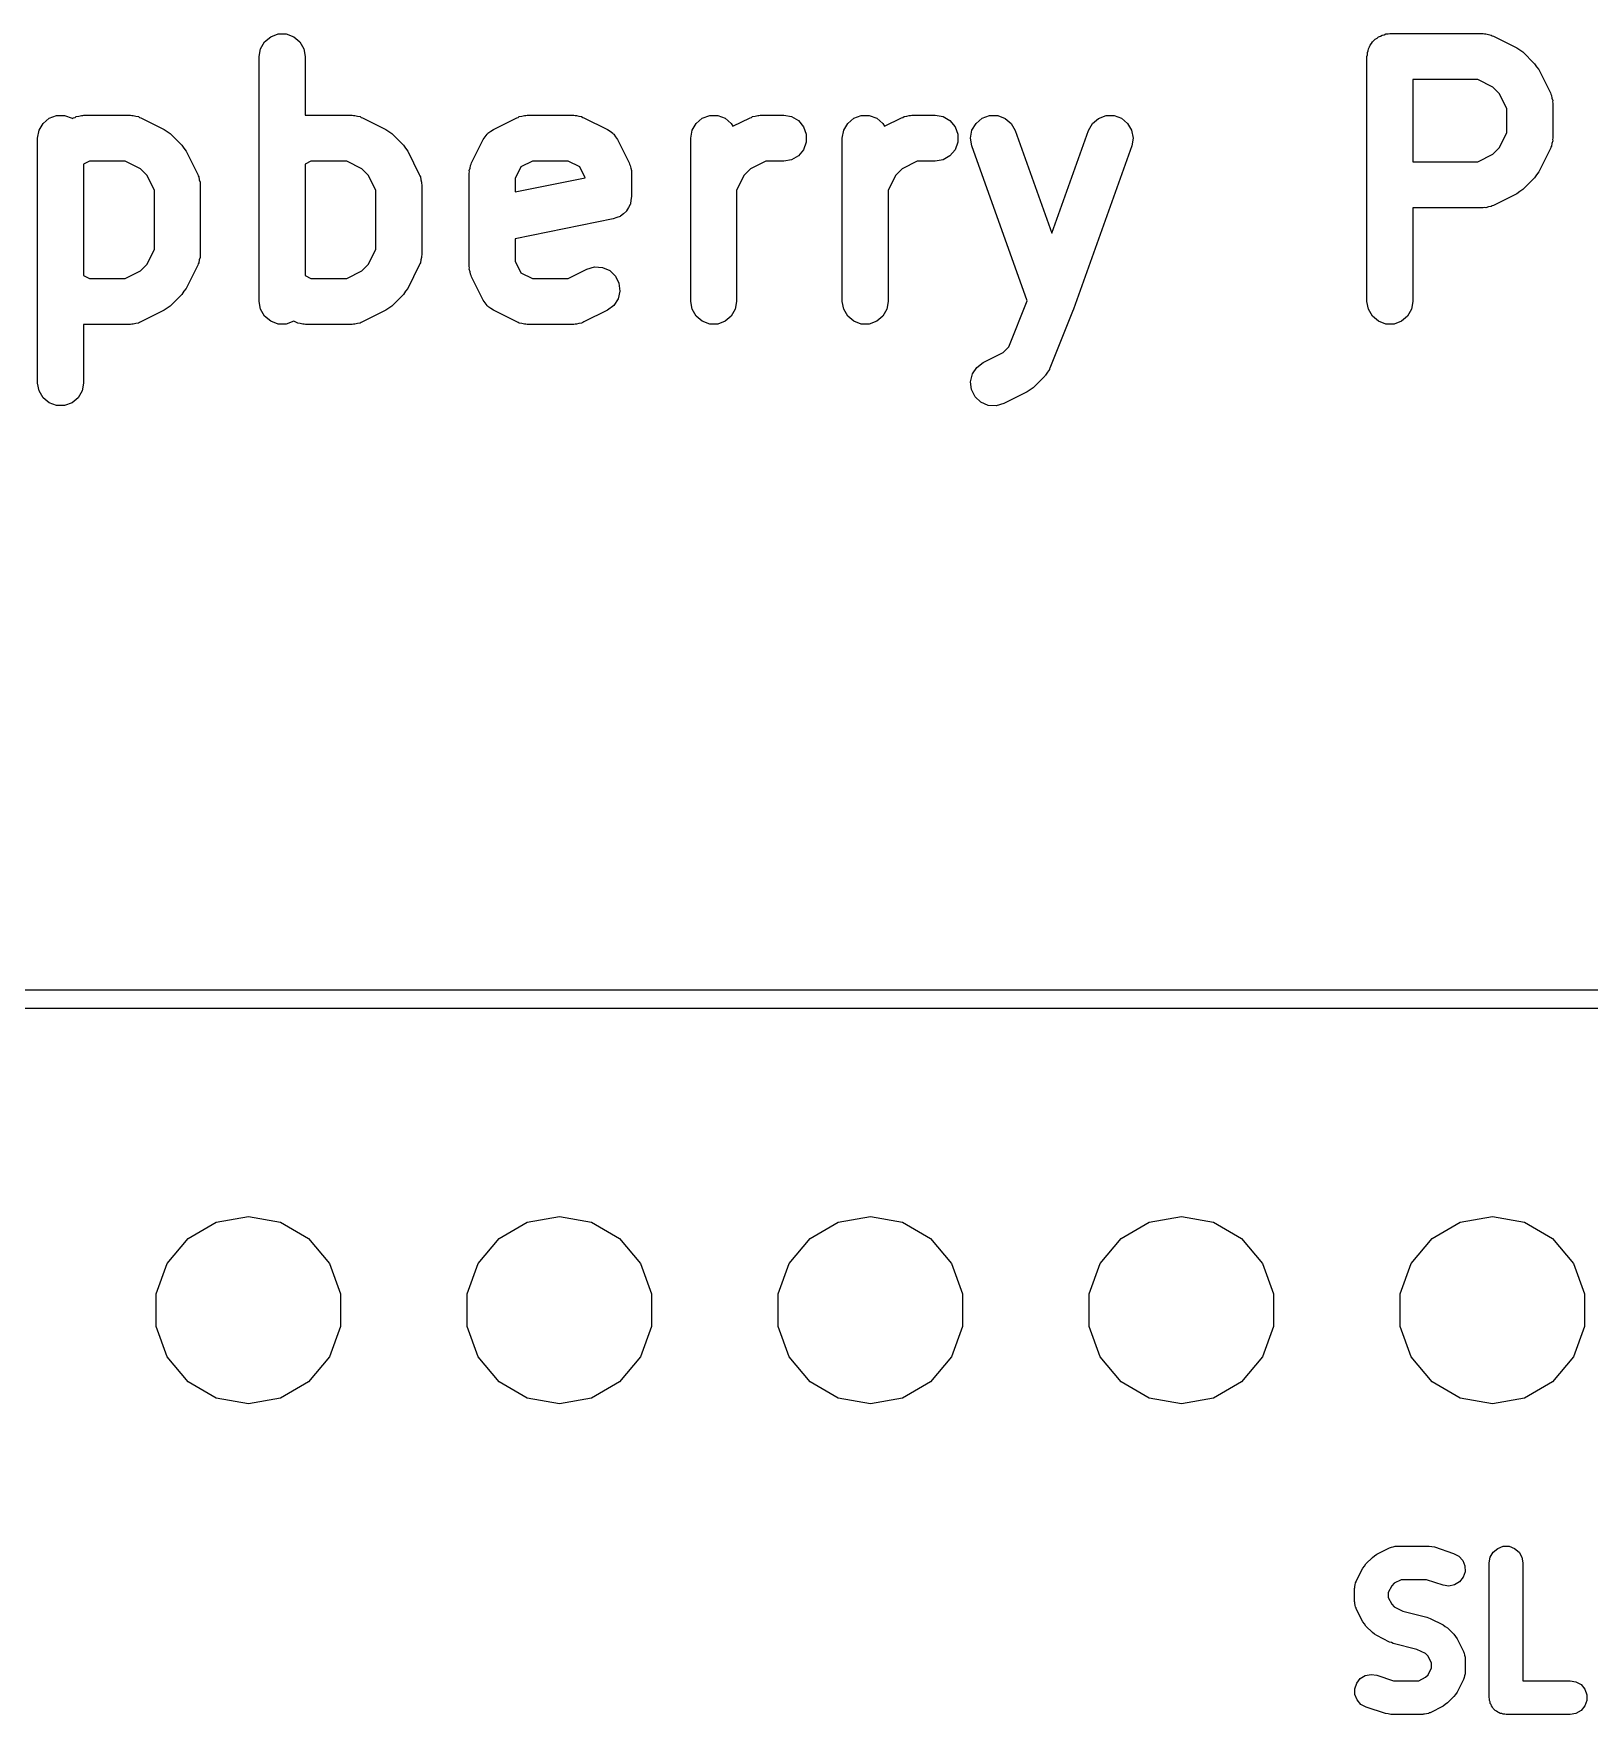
# Model space of a CAD drawing. Extents: x 125.2 to 205.2, y -134.4 to -54.5.
# Drawn here: x 154.82 to 167.52, y -116.33 to -102.6 of the extents above; entities that cross this region are included whole.
import ezdxf

# ---------------------------------------------------------------- set-up
doc = ezdxf.new("R2010")
doc.units = 0
doc.header["$MEASUREMENT"] = 0
doc.layers.add('BLACK', color=7, linetype='CONTINUOUS')

msp = doc.modelspace()

# ---------------------------------------------------------------- linework, layer by layer
at = {"layer": 'Black'}
for p, q in [((156.67, -102.727), (156.703, -102.67)), ((156.703, -102.67), (156.753, -102.628)), ((156.753, -102.628), (156.814, -102.606)), ((156.814, -102.606), (156.879, -102.606)), ((156.879, -102.606), (156.94, -102.628)), ((156.94, -102.628), (156.99, -102.67)), ((156.99, -102.67), (157.023, -102.727)), ((165.732, -102.697), (165.742, -102.684)), ((165.742, -102.684), (165.75, -102.67)), ((165.75, -102.67), (165.763, -102.66)), ((165.763, -102.66), (165.773, -102.647)), ((165.773, -102.647), (165.788, -102.639)), ((165.788, -102.639), (165.8, -102.628)), ((165.8, -102.628), (165.816, -102.623)), ((165.816, -102.623), (165.83, -102.615)), ((165.83, -102.615), (165.846, -102.612)), ((165.846, -102.612), (165.861, -102.606)), ((165.861, -102.606), (165.878, -102.606)), ((165.878, -102.606), (165.894, -102.603)), ((165.894, -102.603), (166.656, -102.603)), ((166.656, -102.603), (166.667, -102.605)), ((166.667, -102.605), (166.677, -102.604)), ((166.677, -102.604), (166.698, -102.611)), ((166.698, -102.611), (166.72, -102.615)), ((166.72, -102.615), (166.729, -102.62)), ((166.729, -102.62), (166.74, -102.623)), ((166.74, -102.623), (166.93, -102.718)), ((156.659, -102.791), (156.67, -102.727)), ((156.659, -104.791), (156.659, -102.791)), ((157.023, -102.727), (157.034, -102.791)), ((157.034, -102.791), (157.034, -103.27)), ((165.706, -102.791), (165.709, -102.775)), ((165.706, -104.791), (165.706, -102.791)), ((165.709, -102.758), (165.715, -102.743)), ((165.709, -102.775), (165.709, -102.758)), ((165.715, -102.743), (165.718, -102.727)), ((165.718, -102.727), (165.726, -102.712)), ((165.726, -102.712), (165.732, -102.697)), ((166.93, -102.718), (166.954, -102.736)), ((166.954, -102.736), (166.979, -102.753)), ((166.979, -102.753), (167.074, -102.849)), ((167.074, -102.849), (167.091, -102.873)), ((167.091, -102.873), (167.109, -102.897)), ((167.109, -102.897), (167.205, -103.088)), ((166.081, -102.978), (166.081, -103.651)), ((166.612, -102.978), (166.081, -102.978)), ((166.735, -103.04), (166.612, -102.978)), ((166.787, -103.092), (166.735, -103.04)), ((166.849, -103.216), (166.787, -103.092)), ((167.205, -103.088), (167.208, -103.098)), ((167.208, -103.098), (167.213, -103.108)), ((166.849, -103.413), (166.849, -103.216)), ((167.213, -103.108), (167.217, -103.129)), ((167.217, -103.129), (167.223, -103.15)), ((167.223, -103.15), (167.222, -103.161)), ((167.222, -103.161), (167.224, -103.172)), ((167.224, -103.172), (167.224, -103.457)), ((154.861, -103.393), (154.893, -103.337)), ((154.893, -103.337), (154.943, -103.295)), ((154.943, -103.295), (155.004, -103.273)), ((155.004, -103.273), (155.069, -103.273)), ((155.069, -103.273), (155.131, -103.295)), ((155.131, -103.296), (155.143, -103.29)), ((155.131, -103.295), (155.131, -103.296)), ((155.143, -103.29), (155.154, -103.287)), ((155.154, -103.287), (155.163, -103.281)), ((155.163, -103.281), (155.185, -103.277)), ((155.185, -103.277), (155.206, -103.271)), ((155.206, -103.271), (155.217, -103.272)), ((155.217, -103.272), (155.227, -103.27)), ((155.227, -103.27), (155.608, -103.27)), ((155.608, -103.27), (155.619, -103.272)), ((155.619, -103.272), (155.63, -103.271)), ((155.63, -103.271), (155.651, -103.277)), ((155.651, -103.277), (155.672, -103.281)), ((155.672, -103.281), (155.682, -103.287)), ((155.682, -103.287), (155.692, -103.29)), ((155.692, -103.29), (155.883, -103.385)), ((157.034, -103.27), (157.037, -103.27)), ((157.037, -103.27), (157.418, -103.27)), ((157.418, -103.27), (157.428, -103.272)), ((157.428, -103.272), (157.439, -103.271)), ((157.439, -103.271), (157.46, -103.277)), ((157.46, -103.277), (157.482, -103.281)), ((157.482, -103.281), (157.491, -103.287)), ((157.491, -103.287), (157.502, -103.29)), ((157.502, -103.29), (157.692, -103.385)), ((158.572, -103.385), (158.762, -103.29)), ((158.762, -103.29), (158.773, -103.287)), ((158.773, -103.287), (158.782, -103.281)), ((158.782, -103.281), (158.804, -103.277)), ((158.804, -103.277), (158.825, -103.271)), ((158.825, -103.271), (158.836, -103.272)), ((158.836, -103.272), (158.846, -103.27)), ((158.846, -103.27), (159.227, -103.27)), ((159.227, -103.27), (159.238, -103.272)), ((159.238, -103.272), (159.249, -103.271)), ((159.249, -103.271), (159.27, -103.277)), ((159.27, -103.277), (159.291, -103.281)), ((159.291, -103.281), (159.301, -103.287)), ((159.301, -103.287), (159.311, -103.29)), ((159.311, -103.29), (159.502, -103.385)), ((160.194, -103.393), (160.227, -103.337)), ((160.227, -103.337), (160.276, -103.295)), ((160.276, -103.295), (160.338, -103.273)), ((160.338, -103.273), (160.403, -103.273)), ((160.403, -103.273), (160.464, -103.295)), ((160.464, -103.295), (160.514, -103.337)), ((160.514, -103.337), (160.527, -103.36)), ((160.527, -103.36), (160.667, -103.29)), ((160.667, -103.29), (160.678, -103.287)), ((160.678, -103.287), (160.687, -103.281)), ((160.687, -103.281), (160.709, -103.277)), ((160.709, -103.277), (160.73, -103.271)), ((160.73, -103.271), (160.74, -103.272)), ((160.74, -103.272), (160.751, -103.27)), ((160.751, -103.27), (160.942, -103.27)), ((160.942, -103.27), (161.006, -103.281)), ((161.006, -103.281), (161.062, -103.314)), ((161.062, -103.314), (161.104, -103.364)), ((161.104, -103.364), (161.126, -103.425)), ((161.432, -103.393), (161.465, -103.337)), ((161.465, -103.337), (161.514, -103.295)), ((161.514, -103.295), (161.576, -103.273)), ((161.576, -103.273), (161.641, -103.273)), ((161.641, -103.273), (161.702, -103.295)), ((161.702, -103.295), (161.752, -103.337)), ((161.752, -103.337), (161.765, -103.36)), ((161.765, -103.36), (161.905, -103.29)), ((161.905, -103.29), (161.916, -103.287)), ((161.916, -103.287), (161.925, -103.281)), ((161.925, -103.281), (161.947, -103.277)), ((161.947, -103.277), (161.968, -103.271)), ((161.968, -103.271), (161.979, -103.272)), ((161.979, -103.272), (161.989, -103.27)), ((161.989, -103.27), (162.18, -103.27)), ((162.18, -103.27), (162.244, -103.281)), ((162.244, -103.281), (162.3, -103.314)), ((162.3, -103.314), (162.342, -103.364)), ((162.342, -103.364), (162.364, -103.425)), ((162.48, -103.392), (162.513, -103.336)), ((162.513, -103.336), (162.563, -103.294)), ((162.563, -103.294), (162.624, -103.273)), ((162.624, -103.273), (162.69, -103.273)), ((162.69, -103.273), (162.751, -103.296)), ((162.751, -103.296), (162.8, -103.338)), ((162.8, -103.338), (162.832, -103.394)), ((163.432, -103.394), (163.464, -103.338)), ((163.464, -103.338), (163.514, -103.296)), ((163.514, -103.296), (163.575, -103.273)), ((163.575, -103.273), (163.64, -103.273)), ((163.64, -103.273), (163.701, -103.294)), ((163.701, -103.294), (163.751, -103.336)), ((163.751, -103.336), (163.784, -103.392)), ((154.849, -103.457), (154.861, -103.393)), ((154.849, -105.457), (154.849, -103.457)), ((155.883, -103.385), (155.907, -103.403)), ((155.907, -103.403), (155.931, -103.42)), ((155.931, -103.42), (156.027, -103.515)), ((156.027, -103.515), (156.044, -103.54)), ((157.692, -103.385), (157.716, -103.403)), ((157.716, -103.403), (157.741, -103.42)), ((157.741, -103.42), (157.836, -103.515)), ((157.836, -103.515), (157.853, -103.54)), ((158.393, -103.659), (158.488, -103.469)), ((158.488, -103.469), (158.505, -103.447)), ((158.505, -103.447), (158.52, -103.424)), ((158.52, -103.424), (158.524, -103.421)), ((158.524, -103.421), (158.527, -103.417)), ((158.527, -103.417), (158.55, -103.401)), ((158.55, -103.401), (158.572, -103.385)), ((159.502, -103.385), (159.524, -103.401)), ((159.524, -103.401), (159.547, -103.417)), ((159.547, -103.417), (159.55, -103.421)), ((159.55, -103.421), (159.554, -103.424)), ((159.554, -103.424), (159.569, -103.447)), ((159.569, -103.447), (159.585, -103.469)), ((159.585, -103.469), (159.681, -103.659)), ((160.183, -103.457), (160.194, -103.393)), ((160.183, -104.791), (160.183, -103.457)), ((161.126, -103.49), (161.104, -103.551)), ((161.126, -103.425), (161.126, -103.49)), ((161.421, -103.457), (161.432, -103.393)), ((161.421, -104.791), (161.421, -103.457)), ((162.364, -103.49), (162.342, -103.551)), ((162.364, -103.425), (162.364, -103.49)), ((162.468, -103.456), (162.48, -103.392)), ((162.479, -103.52), (162.468, -103.456)), ((162.832, -103.394), (163.132, -104.233)), ((163.132, -104.233), (163.432, -103.394)), ((163.784, -103.392), (163.796, -103.456)), ((163.796, -103.456), (163.785, -103.52)), ((166.787, -103.537), (166.849, -103.413)), ((167.217, -103.5), (167.213, -103.522)), ((167.223, -103.479), (167.217, -103.5)), ((167.224, -103.457), (167.222, -103.468)), ((167.222, -103.468), (167.223, -103.479)), ((155.272, -103.645), (155.224, -103.669)), ((155.564, -103.645), (155.272, -103.645)), ((155.688, -103.707), (155.564, -103.645)), ((156.044, -103.54), (156.062, -103.564)), ((156.062, -103.564), (156.157, -103.755)), ((157.081, -103.645), (157.034, -103.669)), ((157.373, -103.645), (157.081, -103.645)), ((157.497, -103.707), (157.373, -103.645)), ((157.853, -103.54), (157.871, -103.564)), ((157.871, -103.564), (157.966, -103.755)), ((158.891, -103.645), (158.796, -103.692)), ((159.183, -103.645), (158.891, -103.645)), ((159.278, -103.692), (159.183, -103.645)), ((160.795, -103.645), (160.672, -103.707)), ((160.942, -103.645), (160.795, -103.645)), ((161.006, -103.634), (160.942, -103.645)), ((161.062, -103.601), (161.006, -103.634)), ((161.104, -103.551), (161.062, -103.601)), ((162.033, -103.645), (161.91, -103.707)), ((162.18, -103.645), (162.033, -103.645)), ((162.244, -103.634), (162.18, -103.645)), ((162.3, -103.601), (162.244, -103.634)), ((162.342, -103.551), (162.3, -103.601)), ((162.932, -104.787), (162.479, -103.52)), ((163.785, -103.52), (163.309, -104.854)), ((166.081, -103.651), (166.612, -103.651)), ((166.612, -103.651), (166.735, -103.589)), ((166.735, -103.589), (166.787, -103.537)), ((167.205, -103.541), (167.109, -103.732)), ((167.208, -103.531), (167.205, -103.541)), ((167.213, -103.522), (167.208, -103.531)), ((155.224, -103.669), (155.224, -104.58)), ((155.74, -103.759), (155.688, -103.707)), ((155.802, -103.883), (155.74, -103.759)), ((156.157, -103.755), (156.16, -103.765)), ((156.16, -103.765), (156.165, -103.774)), ((156.165, -103.774), (156.169, -103.796)), ((157.034, -103.669), (157.034, -104.58)), ((157.549, -103.759), (157.497, -103.707)), ((157.611, -103.883), (157.549, -103.759)), ((157.966, -103.755), (157.969, -103.765)), ((157.969, -103.765), (157.975, -103.774)), ((157.975, -103.774), (157.979, -103.796)), ((158.373, -103.743), (158.375, -103.732)), ((158.373, -104.505), (158.373, -103.743)), ((158.374, -103.722), (158.381, -103.701)), ((158.375, -103.732), (158.374, -103.722)), ((158.381, -103.701), (158.384, -103.679)), ((158.384, -103.679), (158.39, -103.67)), ((158.39, -103.67), (158.393, -103.659)), ((158.796, -103.692), (158.748, -103.787)), ((158.748, -103.895), (159.322, -103.781)), ((158.748, -103.787), (158.748, -103.895)), ((159.322, -103.781), (159.278, -103.692)), ((159.681, -103.659), (159.684, -103.67)), ((159.684, -103.67), (159.689, -103.679)), ((159.689, -103.679), (159.693, -103.701)), ((159.693, -103.701), (159.699, -103.722)), ((159.699, -103.722), (159.699, -103.732)), ((159.699, -103.732), (159.7, -103.743)), ((159.7, -103.743), (159.7, -103.934)), ((160.619, -103.759), (160.558, -103.883)), ((160.672, -103.707), (160.619, -103.759)), ((161.858, -103.759), (161.796, -103.883)), ((161.91, -103.707), (161.858, -103.759)), ((167.074, -103.78), (166.979, -103.876)), ((167.091, -103.756), (167.074, -103.78)), ((167.109, -103.732), (167.091, -103.756)), ((155.802, -104.366), (155.802, -103.883)), ((156.169, -103.796), (156.175, -103.817)), ((156.175, -103.817), (156.175, -103.828)), ((156.175, -103.828), (156.177, -103.838)), ((156.177, -103.838), (156.177, -104.41)), ((157.611, -104.366), (157.611, -103.883)), ((157.979, -103.796), (157.985, -103.817)), ((157.985, -103.817), (157.984, -103.828)), ((157.984, -103.828), (157.986, -103.838)), ((157.986, -103.838), (157.986, -104.41)), ((160.558, -103.883), (160.558, -104.791)), ((161.796, -103.883), (161.796, -104.791)), ((166.93, -103.911), (166.74, -104.006)), ((166.954, -103.893), (166.93, -103.911)), ((166.979, -103.876), (166.954, -103.893)), ((159.657, -104.054), (159.633, -104.074)), ((159.658, -104.052), (159.657, -104.054)), ((159.659, -104.051), (159.658, -104.052)), ((159.674, -104.024), (159.659, -104.051)), ((159.689, -103.998), (159.674, -104.024)), ((159.69, -103.996), (159.689, -103.998)), ((159.691, -103.994), (159.69, -103.996)), ((159.695, -103.964), (159.691, -103.994)), ((159.7, -103.934), (159.695, -103.964)), ((166.656, -104.026), (166.081, -104.026)), ((166.081, -104.026), (166.081, -104.791)), ((166.667, -104.024), (166.656, -104.026)), ((166.677, -104.025), (166.667, -104.024)), ((166.698, -104.018), (166.677, -104.025)), ((166.72, -104.015), (166.698, -104.018)), ((166.729, -104.009), (166.72, -104.015)), ((166.74, -104.006), (166.729, -104.009)), ((159.55, -104.117), (158.748, -104.278)), ((159.578, -104.106), (159.55, -104.117)), ((159.607, -104.096), (159.578, -104.106)), ((159.608, -104.095), (159.607, -104.096)), ((159.61, -104.094), (159.608, -104.095)), ((159.633, -104.074), (159.61, -104.094)), ((158.748, -104.278), (158.748, -104.461)), ((155.74, -104.489), (155.802, -104.366)), ((156.165, -104.474), (156.16, -104.483)), ((156.169, -104.452), (156.165, -104.474)), ((156.175, -104.431), (156.169, -104.452)), ((156.177, -104.41), (156.175, -104.42)), ((156.175, -104.42), (156.175, -104.431)), ((157.549, -104.489), (157.611, -104.366)), ((157.975, -104.474), (157.969, -104.483)), ((157.979, -104.452), (157.975, -104.474)), ((157.985, -104.431), (157.979, -104.452)), ((157.986, -104.41), (157.984, -104.42)), ((157.984, -104.42), (157.985, -104.431)), ((158.748, -104.461), (158.796, -104.556)), ((155.224, -104.58), (155.272, -104.603)), ((155.272, -104.603), (155.564, -104.603)), ((155.564, -104.603), (155.688, -104.541)), ((155.688, -104.541), (155.74, -104.489)), ((156.157, -104.494), (156.062, -104.684)), ((156.16, -104.483), (156.157, -104.494)), ((157.034, -104.58), (157.081, -104.603)), ((157.081, -104.603), (157.373, -104.603)), ((157.373, -104.603), (157.497, -104.541)), ((157.497, -104.541), (157.549, -104.489)), ((157.966, -104.494), (157.871, -104.684)), ((157.969, -104.483), (157.966, -104.494)), ((158.375, -104.516), (158.373, -104.505)), ((158.374, -104.526), (158.375, -104.516)), ((158.381, -104.548), (158.374, -104.526)), ((158.384, -104.569), (158.381, -104.548)), ((158.39, -104.579), (158.384, -104.569)), ((158.393, -104.589), (158.39, -104.579)), ((158.488, -104.779), (158.393, -104.589)), ((158.796, -104.556), (158.891, -104.603)), ((158.891, -104.603), (159.183, -104.603)), ((159.183, -104.603), (159.334, -104.528)), ((159.334, -104.528), (159.396, -104.509)), ((159.396, -104.509), (159.461, -104.513)), ((159.461, -104.513), (159.521, -104.539)), ((159.521, -104.539), (159.568, -104.584)), ((159.568, -104.584), (159.597, -104.642)), ((156.027, -104.733), (155.931, -104.828)), ((156.044, -104.708), (156.027, -104.733)), ((156.062, -104.684), (156.044, -104.708)), ((157.836, -104.733), (157.741, -104.828)), ((157.853, -104.708), (157.836, -104.733)), ((157.871, -104.684), (157.853, -104.708)), ((159.605, -104.707), (159.59, -104.77)), ((159.597, -104.642), (159.605, -104.707)), ((155.883, -104.863), (155.692, -104.958)), ((155.907, -104.845), (155.883, -104.863)), ((155.931, -104.828), (155.907, -104.845)), ((156.67, -104.855), (156.659, -104.791)), ((156.703, -104.911), (156.67, -104.855)), ((157.692, -104.863), (157.502, -104.958)), ((157.716, -104.845), (157.692, -104.863)), ((157.741, -104.828), (157.716, -104.845)), ((158.505, -104.801), (158.488, -104.779)), ((158.52, -104.824), (158.505, -104.801)), ((158.524, -104.828), (158.52, -104.824)), ((158.527, -104.832), (158.524, -104.828)), ((158.55, -104.847), (158.527, -104.832)), ((158.572, -104.863), (158.55, -104.847)), ((158.762, -104.958), (158.572, -104.863)), ((159.502, -104.863), (159.311, -104.958)), ((159.554, -104.824), (159.502, -104.863)), ((159.59, -104.77), (159.554, -104.824)), ((160.194, -104.855), (160.183, -104.791)), ((160.227, -104.911), (160.194, -104.855)), ((160.546, -104.855), (160.514, -104.911)), ((160.558, -104.791), (160.546, -104.855)), ((161.432, -104.855), (161.421, -104.791)), ((161.465, -104.911), (161.432, -104.855)), ((161.784, -104.855), (161.752, -104.911)), ((161.796, -104.791), (161.784, -104.855)), ((162.782, -105.162), (162.932, -104.787)), ((163.306, -104.86), (163.116, -105.337)), ((163.307, -104.858), (163.306, -104.86)), ((163.308, -104.856), (163.307, -104.858)), ((163.309, -104.854), (163.308, -104.855)), ((163.308, -104.855), (163.308, -104.856)), ((165.718, -104.855), (165.706, -104.791)), ((165.75, -104.911), (165.718, -104.855)), ((166.07, -104.855), (166.038, -104.911)), ((166.081, -104.791), (166.07, -104.855)), ((155.227, -104.978), (155.224, -104.978)), ((155.224, -104.978), (155.224, -105.457)), ((155.608, -104.978), (155.227, -104.978)), ((155.619, -104.976), (155.608, -104.978)), ((155.63, -104.977), (155.619, -104.976)), ((155.651, -104.971), (155.63, -104.977)), ((155.672, -104.967), (155.651, -104.971)), ((155.682, -104.962), (155.672, -104.967)), ((155.692, -104.958), (155.682, -104.962)), ((156.753, -104.953), (156.703, -104.911)), ((156.814, -104.975), (156.753, -104.953)), ((156.879, -104.975), (156.814, -104.975)), ((156.94, -104.953), (156.879, -104.975)), ((156.941, -104.952), (156.94, -104.953)), ((156.953, -104.958), (156.941, -104.952)), ((156.963, -104.962), (156.953, -104.958)), ((156.973, -104.967), (156.963, -104.962)), ((156.994, -104.971), (156.973, -104.967)), ((157.015, -104.977), (156.994, -104.971)), ((157.026, -104.976), (157.015, -104.977)), ((157.037, -104.978), (157.026, -104.976)), ((157.418, -104.978), (157.037, -104.978)), ((157.428, -104.976), (157.418, -104.978)), ((157.439, -104.977), (157.428, -104.976)), ((157.46, -104.971), (157.439, -104.977)), ((157.482, -104.967), (157.46, -104.971)), ((157.491, -104.962), (157.482, -104.967)), ((157.502, -104.958), (157.491, -104.962)), ((158.773, -104.962), (158.762, -104.958)), ((158.782, -104.967), (158.773, -104.962)), ((158.804, -104.971), (158.782, -104.967)), ((158.825, -104.977), (158.804, -104.971)), ((158.836, -104.976), (158.825, -104.977)), ((158.846, -104.978), (158.836, -104.976)), ((159.227, -104.978), (158.846, -104.978)), ((159.238, -104.976), (159.227, -104.978)), ((159.249, -104.977), (159.238, -104.976)), ((159.27, -104.971), (159.249, -104.977)), ((159.291, -104.967), (159.27, -104.971)), ((159.301, -104.962), (159.291, -104.967)), ((159.311, -104.958), (159.301, -104.962)), ((160.276, -104.953), (160.227, -104.911)), ((160.338, -104.975), (160.276, -104.953)), ((160.403, -104.975), (160.338, -104.975)), ((160.464, -104.953), (160.403, -104.975)), ((160.514, -104.911), (160.464, -104.953)), ((161.514, -104.953), (161.465, -104.911)), ((161.576, -104.975), (161.514, -104.953)), ((161.641, -104.975), (161.576, -104.975)), ((161.702, -104.953), (161.641, -104.975)), ((161.752, -104.911), (161.702, -104.953)), ((165.8, -104.953), (165.75, -104.911)), ((165.861, -104.975), (165.8, -104.953)), ((165.927, -104.975), (165.861, -104.975)), ((165.988, -104.953), (165.927, -104.975)), ((166.038, -104.911), (165.988, -104.953)), ((162.735, -105.208), (162.782, -105.162)), ((162.52, -105.329), (162.572, -105.29)), ((162.572, -105.29), (162.735, -105.208)), ((162.469, -105.446), (162.484, -105.383)), ((162.484, -105.383), (162.52, -105.329)), ((163.074, -105.4), (162.979, -105.495)), ((163.077, -105.395), (163.074, -105.4)), ((163.081, -105.392), (163.077, -105.395)), ((163.096, -105.369), (163.081, -105.392)), ((163.112, -105.346), (163.096, -105.369)), ((163.113, -105.341), (163.112, -105.346)), ((163.116, -105.337), (163.113, -105.341)), ((154.861, -105.522), (154.849, -105.457)), ((154.893, -105.578), (154.861, -105.522)), ((155.213, -105.522), (155.18, -105.578)), ((155.224, -105.457), (155.213, -105.522)), ((162.476, -105.511), (162.469, -105.446)), ((162.505, -105.569), (162.476, -105.511)), ((162.553, -105.614), (162.505, -105.569)), ((162.93, -105.53), (162.74, -105.625)), ((162.954, -105.512), (162.93, -105.53)), ((162.979, -105.495), (162.954, -105.512)), ((154.943, -105.62), (154.893, -105.578)), ((155.004, -105.642), (154.943, -105.62)), ((155.069, -105.642), (155.004, -105.642)), ((155.131, -105.62), (155.069, -105.642)), ((155.18, -105.578), (155.131, -105.62)), ((162.612, -105.64), (162.553, -105.614)), ((162.677, -105.644), (162.612, -105.64)), ((162.74, -105.625), (162.677, -105.644)), ((131.17, -110.415), (202.29, -110.415)), ((202.215, -110.565), (131.245, -110.565)), ((156.308, -112.311), (156.57, -112.265)), ((156.57, -112.265), (156.832, -112.311)), ((158.848, -112.311), (159.11, -112.265)), ((159.11, -112.265), (159.372, -112.311)), ((161.388, -112.311), (161.65, -112.265)), ((161.65, -112.265), (161.912, -112.311)), ((163.928, -112.311), (164.19, -112.265)), ((164.19, -112.265), (164.452, -112.311)), ((166.468, -112.311), (166.73, -112.265)), ((166.73, -112.265), (166.992, -112.311)), ((156.078, -112.444), (156.308, -112.311)), ((156.832, -112.311), (157.062, -112.444)), ((158.618, -112.444), (158.848, -112.311)), ((159.372, -112.311), (159.602, -112.444)), ((161.158, -112.444), (161.388, -112.311)), ((161.912, -112.311), (162.142, -112.444)), ((163.698, -112.444), (163.928, -112.311)), ((164.452, -112.311), (164.682, -112.444)), ((166.238, -112.444), (166.468, -112.311)), ((166.992, -112.311), (167.222, -112.444)), ((155.908, -112.648), (156.078, -112.444)), ((157.062, -112.444), (157.232, -112.648)), ((158.448, -112.648), (158.618, -112.444)), ((159.602, -112.444), (159.772, -112.648)), ((160.988, -112.648), (161.158, -112.444)), ((162.142, -112.444), (162.312, -112.648)), ((163.528, -112.648), (163.698, -112.444)), ((164.682, -112.444), (164.852, -112.648)), ((166.068, -112.648), (166.238, -112.444)), ((167.222, -112.444), (167.392, -112.648)), ((155.817, -112.897), (155.908, -112.648)), ((157.232, -112.648), (157.323, -112.897)), ((158.357, -112.897), (158.448, -112.648)), ((159.772, -112.648), (159.863, -112.897)), ((160.897, -112.897), (160.988, -112.648)), ((162.312, -112.648), (162.403, -112.897)), ((163.437, -112.897), (163.528, -112.648)), ((164.852, -112.648), (164.943, -112.897)), ((165.977, -112.897), (166.068, -112.648)), ((167.392, -112.648), (167.483, -112.897)), ((155.817, -113.163), (155.817, -112.897)), ((157.323, -112.897), (157.323, -113.163)), ((158.357, -113.163), (158.357, -112.897)), ((159.863, -112.897), (159.863, -113.163)), ((160.897, -113.163), (160.897, -112.897)), ((162.403, -112.897), (162.403, -113.163)), ((163.437, -113.163), (163.437, -112.897)), ((164.943, -112.897), (164.943, -113.163)), ((165.977, -113.163), (165.977, -112.897)), ((167.483, -112.897), (167.483, -113.163)), ((155.908, -113.412), (155.817, -113.163)), ((157.323, -113.163), (157.232, -113.412)), ((158.448, -113.412), (158.357, -113.163)), ((159.863, -113.163), (159.772, -113.412)), ((160.988, -113.412), (160.897, -113.163)), ((162.403, -113.163), (162.312, -113.412)), ((163.528, -113.412), (163.437, -113.163)), ((164.943, -113.163), (164.852, -113.412)), ((166.068, -113.412), (165.977, -113.163)), ((167.483, -113.163), (167.392, -113.412)), ((156.078, -113.616), (155.908, -113.412)), ((157.232, -113.412), (157.062, -113.616)), ((158.618, -113.616), (158.448, -113.412)), ((159.772, -113.412), (159.602, -113.616)), ((161.158, -113.616), (160.988, -113.412)), ((162.312, -113.412), (162.142, -113.616)), ((163.698, -113.616), (163.528, -113.412)), ((164.852, -113.412), (164.682, -113.616)), ((166.238, -113.616), (166.068, -113.412)), ((167.392, -113.412), (167.222, -113.616)), ((156.308, -113.749), (156.078, -113.616)), ((157.062, -113.616), (156.832, -113.749)), ((158.848, -113.749), (158.618, -113.616)), ((159.602, -113.616), (159.372, -113.749)), ((161.388, -113.749), (161.158, -113.616)), ((162.142, -113.616), (161.912, -113.749)), ((163.928, -113.749), (163.698, -113.616)), ((164.682, -113.616), (164.452, -113.749)), ((166.468, -113.749), (166.238, -113.616)), ((167.222, -113.616), (166.992, -113.749)), ((156.57, -113.795), (156.308, -113.749)), ((156.832, -113.749), (156.57, -113.795)), ((159.11, -113.795), (158.848, -113.749)), ((159.372, -113.749), (159.11, -113.795)), ((161.65, -113.795), (161.388, -113.749)), ((161.912, -113.749), (161.65, -113.795)), ((164.19, -113.795), (163.928, -113.749)), ((164.452, -113.749), (164.19, -113.795)), ((166.73, -113.795), (166.468, -113.749)), ((166.992, -113.749), (166.73, -113.795)), ((165.75, -115.05), (165.768, -115.037)), ((165.768, -115.037), (165.786, -115.024)), ((165.786, -115.024), (165.89, -114.972)), ((165.89, -114.972), (165.898, -114.969)), ((165.898, -114.969), (165.905, -114.965)), ((165.905, -114.965), (165.921, -114.963)), ((165.921, -114.963), (165.936, -114.958)), ((165.936, -114.958), (165.944, -114.958)), ((165.944, -114.958), (165.952, -114.957)), ((165.952, -114.957), (166.214, -114.957)), ((166.214, -114.957), (166.236, -114.961)), ((166.236, -114.961), (166.257, -114.964)), ((166.257, -114.964), (166.414, -115.017)), ((166.414, -115.017), (166.456, -115.039)), ((166.456, -115.039), (166.488, -115.075)), ((166.705, -115.095), (166.713, -115.048)), ((166.713, -115.048), (166.737, -115.006)), ((166.737, -115.006), (166.774, -114.976)), ((166.774, -114.976), (166.819, -114.959)), ((166.819, -114.959), (166.866, -114.959)), ((166.866, -114.959), (166.911, -114.976)), ((166.911, -114.976), (166.948, -115.006)), ((166.948, -115.006), (166.972, -115.048)), ((166.972, -115.048), (166.98, -115.095)), ((165.619, -115.243), (165.672, -115.138)), ((165.672, -115.138), (165.685, -115.12)), ((165.685, -115.12), (165.698, -115.102)), ((165.698, -115.102), (165.75, -115.05)), ((166.488, -115.075), (166.506, -115.119)), ((166.507, -115.167), (166.492, -115.212)), ((166.506, -115.119), (166.507, -115.167)), ((166.705, -116.195), (166.705, -115.095)), ((166.98, -115.095), (166.98, -116.057)), ((165.605, -115.304), (165.606, -115.296)), ((165.605, -115.409), (165.605, -115.304)), ((165.606, -115.288), (165.61, -115.273)), ((165.606, -115.296), (165.606, -115.288)), ((165.61, -115.273), (165.613, -115.257)), ((165.613, -115.257), (165.617, -115.25)), ((165.617, -115.25), (165.619, -115.243)), ((165.908, -115.281), (165.88, -115.337)), ((165.929, -115.26), (165.908, -115.281)), ((165.984, -115.232), (165.929, -115.26)), ((166.192, -115.232), (165.984, -115.232)), ((166.328, -115.277), (166.192, -115.232)), ((166.375, -115.284), (166.328, -115.277)), ((166.422, -115.275), (166.375, -115.284)), ((166.462, -115.25), (166.422, -115.275)), ((166.492, -115.212), (166.462, -115.25)), ((165.606, -115.417), (165.605, -115.409)), ((165.606, -115.425), (165.606, -115.417)), ((165.61, -115.44), (165.606, -115.425)), ((165.613, -115.456), (165.61, -115.44)), ((165.617, -115.463), (165.613, -115.456)), ((165.88, -115.337), (165.88, -115.376)), ((165.88, -115.376), (165.908, -115.432)), ((165.908, -115.432), (165.929, -115.453)), ((165.929, -115.453), (166, -115.489)), ((165.619, -115.47), (165.617, -115.463)), ((165.672, -115.575), (165.619, -115.47)), ((165.685, -115.593), (165.672, -115.575)), ((165.698, -115.611), (165.685, -115.593)), ((166, -115.489), (166.195, -115.537)), ((166.195, -115.537), (166.209, -115.544)), ((166.209, -115.544), (166.223, -115.548)), ((166.223, -115.548), (166.328, -115.6)), ((165.75, -115.663), (165.698, -115.611)), ((165.768, -115.676), (165.75, -115.663)), ((165.786, -115.689), (165.768, -115.676)), ((165.89, -115.741), (165.786, -115.689)), ((166.328, -115.6), (166.345, -115.613)), ((166.345, -115.613), (166.363, -115.626)), ((166.363, -115.626), (166.416, -115.678)), ((166.416, -115.678), (166.428, -115.696)), ((166.428, -115.696), (166.442, -115.714)), ((166.442, -115.714), (166.494, -115.819)), ((165.905, -115.746), (165.89, -115.741)), ((165.919, -115.752), (165.905, -115.746)), ((166.113, -115.801), (165.919, -115.752)), ((166.185, -115.836), (166.113, -115.801)), ((166.206, -115.857), (166.185, -115.836)), ((166.233, -115.913), (166.206, -115.857)), ((166.494, -115.819), (166.496, -115.826)), ((166.496, -115.826), (166.5, -115.833)), ((166.5, -115.833), (166.503, -115.849)), ((166.503, -115.849), (166.508, -115.865)), ((166.508, -115.865), (166.507, -115.873)), ((165.692, -116.014), (165.739, -116.005)), ((165.739, -116.005), (165.786, -116.012)), ((166.185, -116.029), (166.206, -116.008)), ((166.206, -116.008), (166.233, -115.953)), ((166.233, -115.953), (166.233, -115.913)), ((166.508, -116.001), (166.503, -116.016)), ((166.507, -115.873), (166.508, -115.88)), ((166.508, -115.985), (166.507, -115.993)), ((166.507, -115.993), (166.508, -116.001)), ((166.508, -115.88), (166.508, -115.985)), ((165.606, -116.122), (165.622, -116.077)), ((165.608, -116.17), (165.606, -116.122)), ((165.622, -116.077), (165.651, -116.039)), ((165.651, -116.039), (165.692, -116.014)), ((165.786, -116.012), (165.922, -116.057)), ((165.922, -116.057), (166.129, -116.057)), ((166.129, -116.057), (166.185, -116.029)), ((166.494, -116.047), (166.442, -116.151)), ((166.496, -116.039), (166.494, -116.047)), ((166.5, -116.032), (166.496, -116.039)), ((166.503, -116.016), (166.5, -116.032)), ((166.98, -116.057), (167.366, -116.057)), ((167.366, -116.057), (167.413, -116.065)), ((167.413, -116.065), (167.455, -116.089)), ((167.455, -116.089), (167.485, -116.126)), ((167.485, -116.126), (167.502, -116.171)), ((165.625, -116.214), (165.608, -116.17)), ((165.657, -116.25), (165.625, -116.214)), ((165.699, -116.273), (165.657, -116.25)), ((165.856, -116.325), (165.699, -116.273)), ((166.328, -116.265), (166.223, -116.318)), ((166.345, -116.252), (166.328, -116.265)), ((166.363, -116.239), (166.345, -116.252)), ((166.416, -116.187), (166.363, -116.239)), ((166.428, -116.169), (166.416, -116.187)), ((166.442, -116.151), (166.428, -116.169)), ((166.707, -116.206), (166.705, -116.195)), ((166.707, -116.218), (166.707, -116.206)), ((166.711, -116.23), (166.707, -116.218)), ((166.713, -116.242), (166.711, -116.23)), ((166.719, -116.252), (166.713, -116.242)), ((166.723, -116.263), (166.719, -116.252)), ((166.731, -116.273), (166.723, -116.263)), ((166.737, -116.283), (166.731, -116.273)), ((166.746, -116.291), (166.737, -116.283)), ((167.485, -116.263), (167.455, -116.3)), ((167.502, -116.218), (167.485, -116.263)), ((167.502, -116.171), (167.502, -116.218)), ((165.878, -116.328), (165.856, -116.325)), ((165.9, -116.332), (165.878, -116.328)), ((166.161, -116.332), (165.9, -116.332)), ((166.169, -116.331), (166.161, -116.332)), ((166.177, -116.331), (166.169, -116.331)), ((166.193, -116.327), (166.177, -116.331)), ((166.209, -116.324), (166.193, -116.327)), ((166.215, -116.32), (166.209, -116.324)), ((166.223, -116.318), (166.215, -116.32)), ((166.754, -116.3), (166.746, -116.291)), ((166.764, -116.306), (166.754, -116.3)), ((166.774, -116.314), (166.764, -116.306)), ((166.785, -116.318), (166.774, -116.314)), ((166.795, -116.324), (166.785, -116.318)), ((166.807, -116.326), (166.795, -116.324)), ((166.819, -116.33), (166.807, -116.326)), ((166.831, -116.33), (166.819, -116.33)), ((166.842, -116.332), (166.831, -116.33)), ((167.366, -116.332), (166.842, -116.332)), ((167.413, -116.324), (167.366, -116.332)), ((167.455, -116.3), (167.413, -116.324))]:
    msp.add_line(p, q, dxfattribs=at)

doc.saveas('drawing.dxf')
